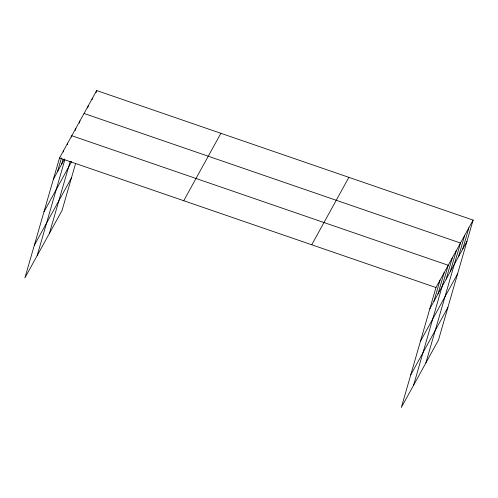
<?xml version="1.0" encoding="UTF-8"?>
<svg xmlns="http://www.w3.org/2000/svg" width="498" height="498" viewBox="0 0 498 498"><rect width="100%" height="100%" fill="white"/><g stroke="black" fill="none" stroke-linecap="round" stroke-linejoin="round"><path stroke-width="0.75" d="M473.1 220.097L435.962 287.527L401.344 407.457L438.483 340.028L473.1 220.097L96.656 90.543L59.517 157.972L24.9 277.903L62.038 210.473L75.652 163.307M57.475 171.785L61.491 157.878M63.178 152.021L63.601 150.558M61.559 164.371L63.041 159.242M67.261 144.601L67.684 143.138M37.157 255.655L64.79 159.914M71.351 137.187L71.774 135.724L448.219 265.278L413.601 385.209M75.223 130.501L75.858 128.303M79.307 123.081L79.941 120.883M49.414 233.4L70.206 161.346M87.604 108.022L88.239 105.825M92.024 99.65L92.447 98.181M96.021 92.734L96.656 90.543M433.92 301.34L440.045 280.113M438.003 293.926L444.135 272.692M446.177 279.085L452.302 257.858M450.26 271.671L456.386 250.438M425.858 362.955L460.476 243.024L84.025 113.469M458.552 256.613L464.684 235.38M462.76 248.969L468.892 227.735M53.386 179.205L64.528 158.974M43.986 211.775L71.656 161.539M34.3 245.333L71.438 177.898M183.743 200.725L220.882 133.296M311.736 244.773L348.874 177.344M429.836 308.76L466.975 241.325M420.43 341.329L457.569 273.894M410.744 374.888L447.883 307.453M59.517 157.972L435.962 287.527"/></g></svg>
